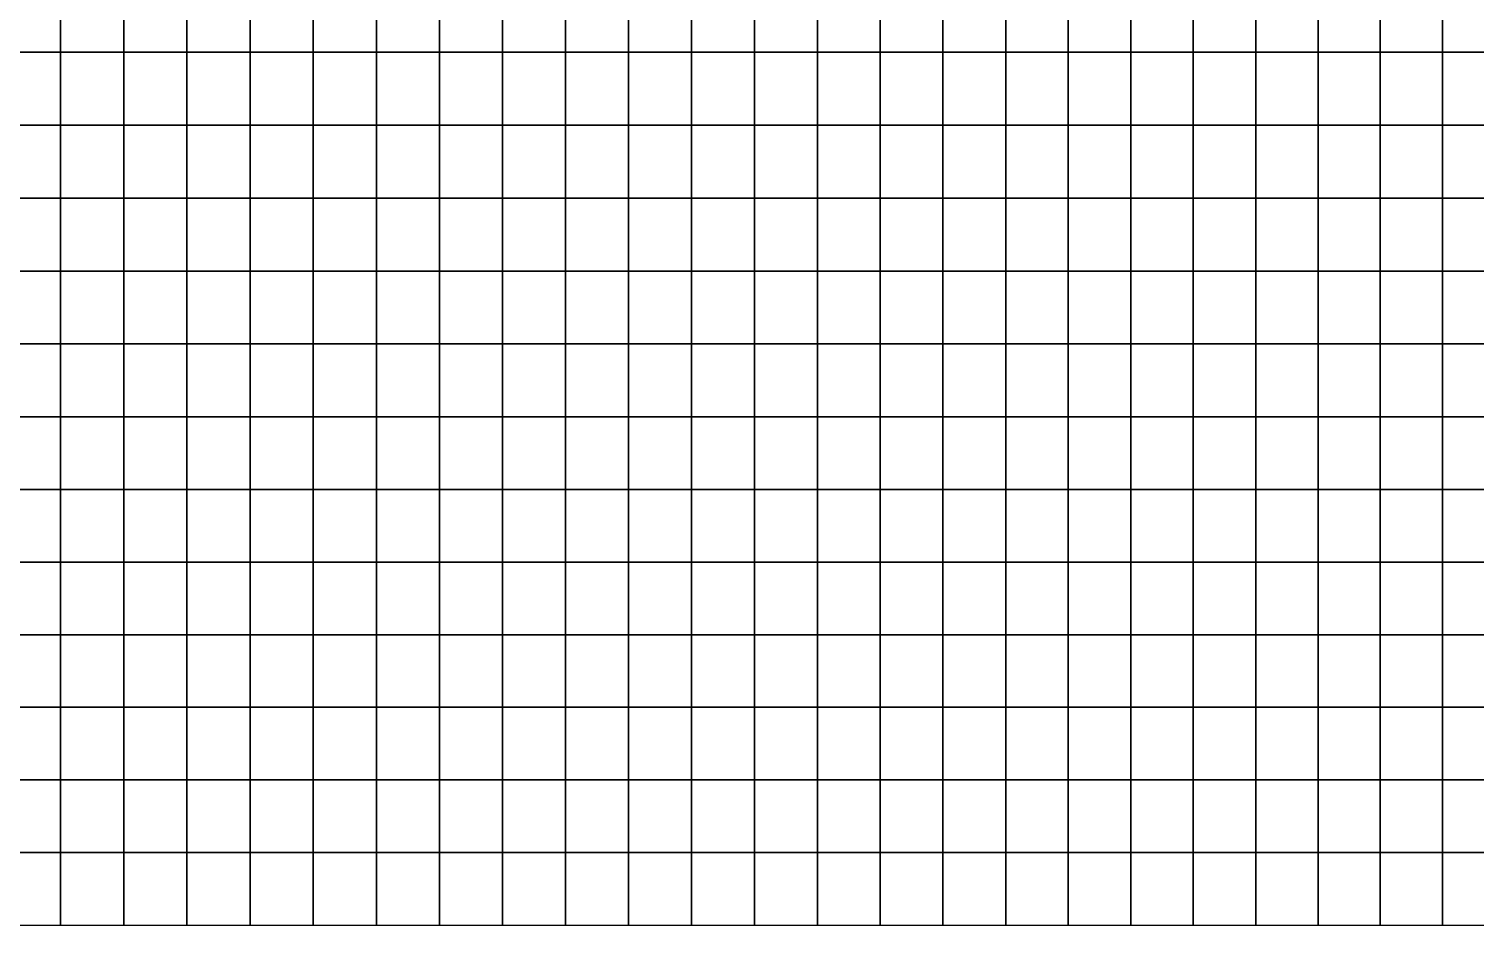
# Model space of a CAD drawing. Header units: inches. Extents: x 35.3 to 60.3, y 27 to 57.
# Drawn here: x 47.92 to 54.02, y 27.04 to 30.82 of the extents above; entities that cross this region are included whole.
import ezdxf

# ---------------------------------------------------------------- set-up
doc = ezdxf.new("R2010")
doc.units = ezdxf.units.IN
doc.header["$MEASUREMENT"] = 0
doc.layers.add('Beam', color=6, linetype='Continuous')
doc.layers.add('Shell', color=1, linetype='Continuous')

msp = doc.modelspace()

# ---------------------------------------------------------------- linework, layer by layer
at = {"layer": 'Beam'}
msp.add_line((35.2876, 27.0385, 12), (60.2876, 27.0385, 12), dxfattribs=at)
at = {"layer": 'Shell'}
for points in [[(47.7876, 31.0289, 15.482), (47.7876, 30.7205, 15.406), (48.0541, 30.7205, 15.4049), (48.0541, 31.0289, 15.4809)], [(48.0541, 31.0289, 15.4809), (48.0541, 30.7205, 15.4049), (48.3206, 30.7205, 15.4016), (48.3206, 31.0289, 15.4776)], [(48.3206, 31.0289, 15.4776), (48.3206, 30.7205, 15.4016), (48.5871, 30.7205, 15.3961), (48.5871, 31.0289, 15.4721)], [(48.5871, 31.0289, 15.4721), (48.5871, 30.7205, 15.3961), (48.8536, 30.7205, 15.3884), (48.8536, 31.0289, 15.4645)], [(48.8536, 31.0289, 15.4645), (48.8536, 30.7205, 15.3884), (49.1199, 30.7205, 15.3786), (49.1199, 31.0289, 15.4546)], [(49.1199, 31.0289, 15.4546), (49.1199, 30.7205, 15.3786), (49.3862, 30.7205, 15.3665), (49.3862, 31.0289, 15.4425)], [(49.3862, 31.0289, 15.4425), (49.3862, 30.7205, 15.3665), (49.6523, 30.7205, 15.3523), (49.6523, 31.0289, 15.4283)], [(49.6523, 31.0289, 15.4283), (49.6523, 30.7205, 15.3523), (49.9184, 30.7205, 15.3358), (49.9184, 31.0289, 15.4119)], [(50.1842, 31.0289, 15.3933), (49.9184, 31.0289, 15.4119), (49.9184, 30.7205, 15.3358), (50.1842, 30.7205, 15.3172)], [(50.45, 31.0289, 15.3724), (50.1842, 31.0289, 15.3933), (50.1842, 30.7205, 15.3172), (50.45, 30.7205, 15.2964)], [(50.7155, 31.0289, 15.3495), (50.45, 31.0289, 15.3724), (50.45, 30.7205, 15.2964), (50.7155, 30.7205, 15.2734)], [(50.9809, 31.0289, 15.3243), (50.7155, 31.0289, 15.3495), (50.7155, 30.7205, 15.2734), (50.9809, 30.7205, 15.2482)], [(51.246, 31.0289, 15.2969), (50.9809, 31.0289, 15.3243), (50.9809, 30.7205, 15.2482), (51.246, 30.7205, 15.2209)], [(51.5109, 31.0289, 15.2674), (51.246, 31.0289, 15.2969), (51.246, 30.7205, 15.2209), (51.5109, 30.7205, 15.1914)], [(51.7755, 31.0289, 15.2357), (51.5109, 31.0289, 15.2674), (51.5109, 30.7205, 15.1914), (51.7755, 30.7205, 15.1597)], [(52.0399, 31.0289, 15.2018), (51.7755, 31.0289, 15.2357), (51.7755, 30.7205, 15.1597), (52.0399, 30.7205, 15.1258)], [(52.0399, 31.0289, 15.2018), (52.0399, 30.7205, 15.1258), (52.304, 30.7205, 15.0897), (52.304, 31.0289, 15.1658)], [(52.304, 31.0289, 15.1658), (52.304, 30.7205, 15.0897), (52.5678, 30.7205, 15.0515), (52.5678, 31.0289, 15.1275)], [(52.5678, 31.0289, 15.1275), (52.5678, 30.7205, 15.0515), (52.8312, 30.7205, 15.0111), (52.8312, 31.0289, 15.0871)], [(52.8312, 31.0289, 15.0871), (52.8312, 30.7205, 15.0111), (53.0944, 30.7205, 14.9685), (53.0944, 31.0289, 15.0445)], [(53.0944, 31.0289, 15.0445), (53.0944, 30.7205, 14.9685), (53.3571, 30.7205, 14.9238), (53.3571, 31.0289, 14.9998)], [(53.3571, 31.0289, 14.9998), (53.3571, 30.7205, 14.9238), (53.6195, 30.7205, 14.8769), (53.6195, 31.0289, 14.9529)], [(53.6195, 31.0289, 14.9529), (53.6195, 30.7205, 14.8769), (53.8815, 30.7205, 14.8278), (53.8815, 31.0289, 14.9039)], [(53.8815, 31.0289, 14.9039), (53.8815, 30.7205, 14.8278), (54.1431, 30.7205, 14.7766), (54.1431, 31.0289, 14.8527)], [(47.7876, 30.7205, 15.406), (47.7876, 30.4124, 15.3283), (48.0541, 30.4124, 15.3272), (48.0541, 30.7205, 15.4049)], [(48.0541, 30.7205, 15.4049), (48.0541, 30.4124, 15.3272), (48.3206, 30.4124, 15.3239), (48.3206, 30.7205, 15.4016)], [(48.3206, 30.7205, 15.4016), (48.3206, 30.4124, 15.3239), (48.5871, 30.4124, 15.3185), (48.5871, 30.7205, 15.3961)], [(48.5871, 30.7205, 15.3961), (48.5871, 30.4124, 15.3185), (48.8536, 30.4124, 15.3108), (48.8536, 30.7205, 15.3884)], [(48.8536, 30.7205, 15.3884), (48.8536, 30.4124, 15.3108), (49.1199, 30.4124, 15.3009), (49.1199, 30.7205, 15.3786)], [(49.1199, 30.7205, 15.3786), (49.1199, 30.4124, 15.3009), (49.3862, 30.4124, 15.2889), (49.3862, 30.7205, 15.3665)], [(49.3862, 30.7205, 15.3665), (49.3862, 30.4124, 15.2889), (49.6523, 30.4124, 15.2746), (49.6523, 30.7205, 15.3523)], [(49.6523, 30.7205, 15.3523), (49.6523, 30.4124, 15.2746), (49.9184, 30.4124, 15.2582), (49.9184, 30.7205, 15.3358)], [(50.1842, 30.7205, 15.3172), (49.9184, 30.7205, 15.3358), (49.9184, 30.4124, 15.2582), (50.1842, 30.4124, 15.2396)], [(50.45, 30.7205, 15.2964), (50.1842, 30.7205, 15.3172), (50.1842, 30.4124, 15.2396), (50.45, 30.4124, 15.2188)], [(50.7155, 30.7205, 15.2734), (50.45, 30.7205, 15.2964), (50.45, 30.4124, 15.2188), (50.7155, 30.4124, 15.1958)], [(50.9809, 30.7205, 15.2482), (50.7155, 30.7205, 15.2734), (50.7155, 30.4124, 15.1958), (50.9809, 30.4124, 15.1706)], [(51.246, 30.7205, 15.2209), (50.9809, 30.7205, 15.2482), (50.9809, 30.4124, 15.1706), (51.246, 30.4124, 15.1433)], [(51.5109, 30.7205, 15.1914), (51.246, 30.7205, 15.2209), (51.246, 30.4124, 15.1433), (51.5109, 30.4124, 15.1137)], [(51.7755, 30.7205, 15.1597), (51.5109, 30.7205, 15.1914), (51.5109, 30.4124, 15.1137), (51.7755, 30.4124, 15.082)], [(52.0399, 30.7205, 15.1258), (51.7755, 30.7205, 15.1597), (51.7755, 30.4124, 15.082), (52.0399, 30.4124, 15.0481)], [(52.0399, 30.7205, 15.1258), (52.0399, 30.4124, 15.0481), (52.304, 30.4124, 15.0121), (52.304, 30.7205, 15.0897)], [(52.304, 30.7205, 15.0897), (52.304, 30.4124, 15.0121), (52.5678, 30.4124, 14.9738), (52.5678, 30.7205, 15.0515)], [(52.5678, 30.7205, 15.0515), (52.5678, 30.4124, 14.9738), (52.8312, 30.4124, 14.9334), (52.8312, 30.7205, 15.0111)], [(52.8312, 30.7205, 15.0111), (52.8312, 30.4124, 14.9334), (53.0944, 30.4124, 14.8909), (53.0944, 30.7205, 14.9685)], [(53.0944, 30.7205, 14.9685), (53.0944, 30.4124, 14.8909), (53.3571, 30.4124, 14.8461), (53.3571, 30.7205, 14.9238)], [(53.3571, 30.7205, 14.9238), (53.3571, 30.4124, 14.8461), (53.6195, 30.4124, 14.7992), (53.6195, 30.7205, 14.8769)], [(53.6195, 30.7205, 14.8769), (53.6195, 30.4124, 14.7992), (53.8815, 30.4124, 14.7502), (53.8815, 30.7205, 14.8278)], [(53.8815, 30.7205, 14.8278), (53.8815, 30.4124, 14.7502), (54.1431, 30.4124, 14.699), (54.1431, 30.7205, 14.7766)], [(47.7876, 30.4124, 15.3283), (47.7876, 30.1046, 15.2492), (48.0541, 30.1046, 15.2481), (48.0541, 30.4124, 15.3272)], [(48.0541, 30.4124, 15.3272), (48.0541, 30.1046, 15.2481), (48.3206, 30.1046, 15.2448), (48.3206, 30.4124, 15.3239)], [(48.3206, 30.4124, 15.3239), (48.3206, 30.1046, 15.2448), (48.5871, 30.1046, 15.2393), (48.5871, 30.4124, 15.3185)], [(48.5871, 30.4124, 15.3185), (48.5871, 30.1046, 15.2393), (48.8536, 30.1046, 15.2317), (48.8536, 30.4124, 15.3108)], [(48.8536, 30.4124, 15.3108), (48.8536, 30.1046, 15.2317), (49.1199, 30.1046, 15.2218), (49.1199, 30.4124, 15.3009)], [(49.1199, 30.4124, 15.3009), (49.1199, 30.1046, 15.2218), (49.3862, 30.1046, 15.2097), (49.3862, 30.4124, 15.2889)], [(49.3862, 30.4124, 15.2889), (49.3862, 30.1046, 15.2097), (49.6523, 30.1046, 15.1955), (49.6523, 30.4124, 15.2746)], [(49.6523, 30.4124, 15.2746), (49.6523, 30.1046, 15.1955), (49.9184, 30.1046, 15.1791), (49.9184, 30.4124, 15.2582)], [(50.1842, 30.4124, 15.2396), (49.9184, 30.4124, 15.2582), (49.9184, 30.1046, 15.1791), (50.1842, 30.1046, 15.1604)], [(50.45, 30.4124, 15.2188), (50.1842, 30.4124, 15.2396), (50.1842, 30.1046, 15.1604), (50.45, 30.1046, 15.1396)], [(50.7155, 30.4124, 15.1958), (50.45, 30.4124, 15.2188), (50.45, 30.1046, 15.1396), (50.7155, 30.1046, 15.1167)], [(50.9809, 30.4124, 15.1706), (50.7155, 30.4124, 15.1958), (50.7155, 30.1046, 15.1167), (50.9809, 30.1046, 15.0915)], [(51.246, 30.4124, 15.1433), (50.9809, 30.4124, 15.1706), (50.9809, 30.1046, 15.0915), (51.246, 30.1046, 15.0641)], [(51.5109, 30.4124, 15.1137), (51.246, 30.4124, 15.1433), (51.246, 30.1046, 15.0641), (51.5109, 30.1046, 15.0346)], [(51.7755, 30.4124, 15.082), (51.5109, 30.4124, 15.1137), (51.5109, 30.1046, 15.0346), (51.7755, 30.1046, 15.0029)], [(52.0399, 30.4124, 15.0481), (51.7755, 30.4124, 15.082), (51.7755, 30.1046, 15.0029), (52.0399, 30.1046, 14.969)], [(52.0399, 30.4124, 15.0481), (52.0399, 30.1046, 14.969), (52.304, 30.1046, 14.933), (52.304, 30.4124, 15.0121)], [(52.304, 30.4124, 15.0121), (52.304, 30.1046, 14.933), (52.5678, 30.1046, 14.8947), (52.5678, 30.4124, 14.9738)], [(52.5678, 30.4124, 14.9738), (52.5678, 30.1046, 14.8947), (52.8312, 30.1046, 14.8543), (52.8312, 30.4124, 14.9334)], [(52.8312, 30.4124, 14.9334), (52.8312, 30.1046, 14.8543), (53.0944, 30.1046, 14.8117), (53.0944, 30.4124, 14.8909)], [(53.0944, 30.4124, 14.8909), (53.0944, 30.1046, 14.8117), (53.3571, 30.1046, 14.767), (53.3571, 30.4124, 14.8461)], [(53.3571, 30.4124, 14.8461), (53.3571, 30.1046, 14.767), (53.6195, 30.1046, 14.7201), (53.6195, 30.4124, 14.7992)], [(53.6195, 30.4124, 14.7992), (53.6195, 30.1046, 14.7201), (53.8815, 30.1046, 14.6711), (53.8815, 30.4124, 14.7502)], [(53.8815, 30.4124, 14.7502), (53.8815, 30.1046, 14.6711), (54.1431, 30.1046, 14.6199), (54.1431, 30.4124, 14.699)], [(47.7876, 30.1046, 15.2492), (47.7876, 29.7971, 15.1688), (48.0541, 29.7971, 15.1677), (48.0541, 30.1046, 15.2481)], [(48.0541, 30.1046, 15.2481), (48.0541, 29.7971, 15.1677), (48.3206, 29.7971, 15.1644), (48.3206, 30.1046, 15.2448)], [(48.3206, 30.1046, 15.2448), (48.3206, 29.7971, 15.1644), (48.5871, 29.7971, 15.1589), (48.5871, 30.1046, 15.2393)], [(48.5871, 30.1046, 15.2393), (48.5871, 29.7971, 15.1589), (48.8536, 29.7971, 15.1512), (48.8536, 30.1046, 15.2317)], [(48.8536, 30.1046, 15.2317), (48.8536, 29.7971, 15.1512), (49.1199, 29.7971, 15.1413), (49.1199, 30.1046, 15.2218)], [(49.1199, 30.1046, 15.2218), (49.1199, 29.7971, 15.1413), (49.3862, 29.7971, 15.1293), (49.3862, 30.1046, 15.2097)], [(49.3862, 30.1046, 15.2097), (49.3862, 29.7971, 15.1293), (49.6523, 29.7971, 15.115), (49.6523, 30.1046, 15.1955)], [(49.6523, 30.1046, 15.1955), (49.6523, 29.7971, 15.115), (49.9184, 29.7971, 15.0986), (49.9184, 30.1046, 15.1791)], [(50.1842, 30.1046, 15.1604), (49.9184, 30.1046, 15.1791), (49.9184, 29.7971, 15.0986), (50.1842, 29.7971, 15.08)], [(50.45, 30.1046, 15.1396), (50.1842, 30.1046, 15.1604), (50.1842, 29.7971, 15.08), (50.45, 29.7971, 15.0592)], [(50.7155, 30.1046, 15.1167), (50.45, 30.1046, 15.1396), (50.45, 29.7971, 15.0592), (50.7155, 29.7971, 15.0362)], [(50.9809, 30.1046, 15.0915), (50.7155, 30.1046, 15.1167), (50.7155, 29.7971, 15.0362), (50.9809, 29.7971, 15.011)], [(51.246, 30.1046, 15.0641), (50.9809, 30.1046, 15.0915), (50.9809, 29.7971, 15.011), (51.246, 29.7971, 14.9837)], [(51.5109, 30.1046, 15.0346), (51.246, 30.1046, 15.0641), (51.246, 29.7971, 14.9837), (51.5109, 29.7971, 14.9542)], [(51.7755, 30.1046, 15.0029), (51.5109, 30.1046, 15.0346), (51.5109, 29.7971, 14.9542), (51.7755, 29.7971, 14.9225)], [(52.0399, 30.1046, 14.969), (51.7755, 30.1046, 15.0029), (51.7755, 29.7971, 14.9225), (52.0399, 29.7971, 14.8886)], [(52.0399, 30.1046, 14.969), (52.0399, 29.7971, 14.8886), (52.304, 29.7971, 14.8525), (52.304, 30.1046, 14.933)], [(52.304, 30.1046, 14.933), (52.304, 29.7971, 14.8525), (52.5678, 29.7971, 14.8143), (52.5678, 30.1046, 14.8947)], [(52.5678, 30.1046, 14.8947), (52.5678, 29.7971, 14.8143), (52.8312, 29.7971, 14.7739), (52.8312, 30.1046, 14.8543)], [(52.8312, 30.1046, 14.8543), (52.8312, 29.7971, 14.7739), (53.0944, 29.7971, 14.7313), (53.0944, 30.1046, 14.8117)], [(53.0944, 30.1046, 14.8117), (53.0944, 29.7971, 14.7313), (53.3571, 29.7971, 14.6866), (53.3571, 30.1046, 14.767)], [(53.3571, 30.1046, 14.767), (53.3571, 29.7971, 14.6866), (53.6195, 29.7971, 14.6397), (53.6195, 30.1046, 14.7201)], [(53.6195, 30.1046, 14.7201), (53.6195, 29.7971, 14.6397), (53.8815, 29.7971, 14.5906), (53.8815, 30.1046, 14.6711)], [(53.8815, 30.1046, 14.6711), (53.8815, 29.7971, 14.5906), (54.1431, 29.7971, 14.5394), (54.1431, 30.1046, 14.6199)], [(47.7876, 29.7971, 15.1688), (47.7876, 29.49, 15.0871), (48.0541, 29.49, 15.086), (48.0541, 29.7971, 15.1677)], [(48.0541, 29.7971, 15.1677), (48.0541, 29.49, 15.086), (48.3206, 29.49, 15.0827), (48.3206, 29.7971, 15.1644)], [(48.3206, 29.7971, 15.1644), (48.3206, 29.49, 15.0827), (48.5871, 29.49, 15.0772), (48.5871, 29.7971, 15.1589)], [(48.5871, 29.7971, 15.1589), (48.5871, 29.49, 15.0772), (48.8536, 29.49, 15.0696), (48.8536, 29.7971, 15.1512)], [(48.8536, 29.7971, 15.1512), (48.8536, 29.49, 15.0696), (49.1199, 29.49, 15.0597), (49.1199, 29.7971, 15.1413)], [(49.1199, 29.7971, 15.1413), (49.1199, 29.49, 15.0597), (49.3862, 29.49, 15.0476), (49.3862, 29.7971, 15.1293)], [(49.3862, 29.7971, 15.1293), (49.3862, 29.49, 15.0476), (49.6523, 29.49, 15.0334), (49.6523, 29.7971, 15.115)], [(49.6523, 29.7971, 15.115), (49.6523, 29.49, 15.0334), (49.9184, 29.49, 15.017), (49.9184, 29.7971, 15.0986)], [(50.1842, 29.7971, 15.08), (49.9184, 29.7971, 15.0986), (49.9184, 29.49, 15.017), (50.1842, 29.49, 14.9983)], [(50.45, 29.7971, 15.0592), (50.1842, 29.7971, 15.08), (50.1842, 29.49, 14.9983), (50.45, 29.49, 14.9775)], [(50.7155, 29.7971, 15.0362), (50.45, 29.7971, 15.0592), (50.45, 29.49, 14.9775), (50.7155, 29.49, 14.9546)], [(50.9809, 29.7971, 15.011), (50.7155, 29.7971, 15.0362), (50.7155, 29.49, 14.9546), (50.9809, 29.49, 14.9294)], [(51.246, 29.7971, 14.9837), (50.9809, 29.7971, 15.011), (50.9809, 29.49, 14.9294), (51.246, 29.49, 14.902)], [(51.5109, 29.7971, 14.9542), (51.246, 29.7971, 14.9837), (51.246, 29.49, 14.902), (51.5109, 29.49, 14.8725)], [(51.7755, 29.7971, 14.9225), (51.5109, 29.7971, 14.9542), (51.5109, 29.49, 14.8725), (51.7755, 29.49, 14.8408)], [(52.0399, 29.7971, 14.8886), (51.7755, 29.7971, 14.9225), (51.7755, 29.49, 14.8408), (52.0399, 29.49, 14.8069)], [(52.0399, 29.7971, 14.8886), (52.0399, 29.49, 14.8069), (52.304, 29.49, 14.7709), (52.304, 29.7971, 14.8525)], [(52.304, 29.7971, 14.8525), (52.304, 29.49, 14.7709), (52.5678, 29.49, 14.7326), (52.5678, 29.7971, 14.8143)], [(52.5678, 29.7971, 14.8143), (52.5678, 29.49, 14.7326), (52.8312, 29.49, 14.6922), (52.8312, 29.7971, 14.7739)], [(52.8312, 29.7971, 14.7739), (52.8312, 29.49, 14.6922), (53.0944, 29.49, 14.6496), (53.0944, 29.7971, 14.7313)], [(53.0944, 29.7971, 14.7313), (53.0944, 29.49, 14.6496), (53.3571, 29.49, 14.6049), (53.3571, 29.7971, 14.6866)], [(53.3571, 29.7971, 14.6866), (53.3571, 29.49, 14.6049), (53.6195, 29.49, 14.558), (53.6195, 29.7971, 14.6397)], [(53.6195, 29.7971, 14.6397), (53.6195, 29.49, 14.558), (53.8815, 29.49, 14.509), (53.8815, 29.7971, 14.5906)], [(53.8815, 29.7971, 14.5906), (53.8815, 29.49, 14.509), (54.1431, 29.49, 14.4578), (54.1431, 29.7971, 14.5394)], [(47.7876, 29.183, 15.0044), (48.0541, 29.183, 15.0033), (48.0541, 29.49, 15.086), (47.7876, 29.49, 15.0871)], [(48.0541, 29.183, 15.0033), (48.3206, 29.183, 15), (48.3206, 29.49, 15.0827), (48.0541, 29.49, 15.086)], [(48.3206, 29.183, 15), (48.5871, 29.183, 14.9945), (48.5871, 29.49, 15.0772), (48.3206, 29.49, 15.0827)], [(48.5871, 29.183, 14.9945), (48.8536, 29.183, 14.9868), (48.8536, 29.49, 15.0696), (48.5871, 29.49, 15.0772)], [(48.8536, 29.183, 14.9868), (49.1199, 29.183, 14.977), (49.1199, 29.49, 15.0597), (48.8536, 29.49, 15.0696)], [(49.1199, 29.183, 14.977), (49.3862, 29.183, 14.9649), (49.3862, 29.49, 15.0476), (49.1199, 29.49, 15.0597)], [(49.3862, 29.183, 14.9649), (49.6523, 29.183, 14.9507), (49.6523, 29.49, 15.0334), (49.3862, 29.49, 15.0476)], [(49.6523, 29.183, 14.9507), (49.9184, 29.183, 14.9342), (49.9184, 29.49, 15.017), (49.6523, 29.49, 15.0334)], [(50.1842, 29.183, 14.9156), (50.1842, 29.49, 14.9983), (49.9184, 29.49, 15.017), (49.9184, 29.183, 14.9342)], [(50.45, 29.183, 14.8948), (50.45, 29.49, 14.9775), (50.1842, 29.49, 14.9983), (50.1842, 29.183, 14.9156)], [(50.7155, 29.183, 14.8718), (50.7155, 29.49, 14.9546), (50.45, 29.49, 14.9775), (50.45, 29.183, 14.8948)], [(50.9809, 29.183, 14.8467), (50.9809, 29.49, 14.9294), (50.7155, 29.49, 14.9546), (50.7155, 29.183, 14.8718)], [(51.246, 29.183, 14.8193), (51.246, 29.49, 14.902), (50.9809, 29.49, 14.9294), (50.9809, 29.183, 14.8467)], [(51.5109, 29.183, 14.7898), (51.5109, 29.49, 14.8725), (51.246, 29.49, 14.902), (51.246, 29.183, 14.8193)], [(51.7755, 29.183, 14.7581), (51.7755, 29.49, 14.8408), (51.5109, 29.49, 14.8725), (51.5109, 29.183, 14.7898)], [(52.0399, 29.183, 14.7242), (52.0399, 29.49, 14.8069), (51.7755, 29.49, 14.8408), (51.7755, 29.183, 14.7581)], [(52.0399, 29.183, 14.7242), (52.304, 29.183, 14.6881), (52.304, 29.49, 14.7709), (52.0399, 29.49, 14.8069)], [(52.304, 29.183, 14.6881), (52.5678, 29.183, 14.6499), (52.5678, 29.49, 14.7326), (52.304, 29.49, 14.7709)], [(52.5678, 29.183, 14.6499), (52.8312, 29.183, 14.6095), (52.8312, 29.49, 14.6922), (52.5678, 29.49, 14.7326)], [(52.8312, 29.183, 14.6095), (53.0944, 29.183, 14.5669), (53.0944, 29.49, 14.6496), (52.8312, 29.49, 14.6922)], [(53.0944, 29.183, 14.5669), (53.3571, 29.183, 14.5222), (53.3571, 29.49, 14.6049), (53.0944, 29.49, 14.6496)], [(53.3571, 29.183, 14.5222), (53.6195, 29.183, 14.4753), (53.6195, 29.49, 14.558), (53.3571, 29.49, 14.6049)], [(53.6195, 29.183, 14.4753), (53.8815, 29.183, 14.4263), (53.8815, 29.49, 14.509), (53.6195, 29.49, 14.558)], [(53.8815, 29.183, 14.4263), (54.1431, 29.183, 14.3751), (54.1431, 29.49, 14.4578), (53.8815, 29.49, 14.509)], [(47.7876, 28.8762, 14.9207), (48.0541, 28.8762, 14.9196), (48.0541, 29.183, 15.0033), (47.7876, 29.183, 15.0044)], [(48.0541, 28.8762, 14.9196), (48.3206, 28.8762, 14.9164), (48.3206, 29.183, 15), (48.0541, 29.183, 15.0033)], [(48.3206, 28.8762, 14.9164), (48.5871, 28.8762, 14.9109), (48.5871, 29.183, 14.9945), (48.3206, 29.183, 15)], [(48.5871, 28.8762, 14.9109), (48.8536, 28.8762, 14.9032), (48.8536, 29.183, 14.9868), (48.5871, 29.183, 14.9945)], [(48.8536, 28.8762, 14.9032), (49.1199, 28.8762, 14.8933), (49.1199, 29.183, 14.977), (48.8536, 29.183, 14.9868)], [(49.1199, 28.8762, 14.8933), (49.3862, 28.8762, 14.8813), (49.3862, 29.183, 14.9649), (49.1199, 29.183, 14.977)], [(49.3862, 28.8762, 14.8813), (49.6523, 28.8762, 14.867), (49.6523, 29.183, 14.9507), (49.3862, 29.183, 14.9649)], [(49.6523, 28.8762, 14.867), (49.9184, 28.8762, 14.8506), (49.9184, 29.183, 14.9342), (49.6523, 29.183, 14.9507)], [(50.1842, 28.8762, 14.832), (50.1842, 29.183, 14.9156), (49.9184, 29.183, 14.9342), (49.9184, 28.8762, 14.8506)], [(50.45, 28.8762, 14.8112), (50.45, 29.183, 14.8948), (50.1842, 29.183, 14.9156), (50.1842, 28.8762, 14.832)], [(50.7155, 28.8762, 14.7882), (50.7155, 29.183, 14.8718), (50.45, 29.183, 14.8948), (50.45, 28.8762, 14.8112)], [(50.9809, 28.8762, 14.763), (50.9809, 29.183, 14.8467), (50.7155, 29.183, 14.8718), (50.7155, 28.8762, 14.7882)], [(51.246, 28.8762, 14.7357), (51.246, 29.183, 14.8193), (50.9809, 29.183, 14.8467), (50.9809, 28.8762, 14.763)], [(51.5109, 28.8762, 14.7061), (51.5109, 29.183, 14.7898), (51.246, 29.183, 14.8193), (51.246, 28.8762, 14.7357)], [(51.7755, 28.8762, 14.6744), (51.7755, 29.183, 14.7581), (51.5109, 29.183, 14.7898), (51.5109, 28.8762, 14.7061)], [(52.0399, 28.8762, 14.6405), (52.0399, 29.183, 14.7242), (51.7755, 29.183, 14.7581), (51.7755, 28.8762, 14.6744)], [(52.0399, 28.8762, 14.6405), (52.304, 28.8762, 14.6045), (52.304, 29.183, 14.6881), (52.0399, 29.183, 14.7242)], [(52.304, 28.8762, 14.6045), (52.5678, 28.8762, 14.5662), (52.5678, 29.183, 14.6499), (52.304, 29.183, 14.6881)], [(52.5678, 28.8762, 14.5662), (52.8312, 28.8762, 14.5258), (52.8312, 29.183, 14.6095), (52.5678, 29.183, 14.6499)], [(52.8312, 28.8762, 14.5258), (53.0944, 28.8762, 14.4833), (53.0944, 29.183, 14.5669), (52.8312, 29.183, 14.6095)], [(53.0944, 28.8762, 14.4833), (53.3571, 28.8762, 14.4385), (53.3571, 29.183, 14.5222), (53.0944, 29.183, 14.5669)], [(53.3571, 28.8762, 14.4385), (53.6195, 28.8762, 14.3916), (53.6195, 29.183, 14.4753), (53.3571, 29.183, 14.5222)], [(53.6195, 28.8762, 14.3916), (53.8815, 28.8762, 14.3426), (53.8815, 29.183, 14.4263), (53.6195, 29.183, 14.4753)], [(53.8815, 28.8762, 14.3426), (54.1431, 28.8762, 14.2914), (54.1431, 29.183, 14.3751), (53.8815, 29.183, 14.4263)], [(47.7876, 28.5697, 14.8363), (48.0541, 28.5697, 14.8352), (48.0541, 28.8762, 14.9196), (47.7876, 28.8762, 14.9207)], [(48.0541, 28.5697, 14.8352), (48.3206, 28.5697, 14.8319), (48.3206, 28.8762, 14.9164), (48.0541, 28.8762, 14.9196)], [(48.3206, 28.5697, 14.8319), (48.5871, 28.5697, 14.8264), (48.5871, 28.8762, 14.9109), (48.3206, 28.8762, 14.9164)], [(48.5871, 28.5697, 14.8264), (48.8536, 28.5697, 14.8187), (48.8536, 28.8762, 14.9032), (48.5871, 28.8762, 14.9109)], [(48.8536, 28.5697, 14.8187), (49.1199, 28.5697, 14.8089), (49.1199, 28.8762, 14.8933), (48.8536, 28.8762, 14.9032)], [(49.1199, 28.5697, 14.8089), (49.3862, 28.5697, 14.7968), (49.3862, 28.8762, 14.8813), (49.1199, 28.8762, 14.8933)], [(49.3862, 28.5697, 14.7968), (49.6523, 28.5697, 14.7826), (49.6523, 28.8762, 14.867), (49.3862, 28.8762, 14.8813)], [(49.6523, 28.5697, 14.7826), (49.9184, 28.5697, 14.7661), (49.9184, 28.8762, 14.8506), (49.6523, 28.8762, 14.867)], [(50.1842, 28.5697, 14.7475), (50.1842, 28.8762, 14.832), (49.9184, 28.8762, 14.8506), (49.9184, 28.5697, 14.7661)], [(50.45, 28.5697, 14.7267), (50.45, 28.8762, 14.8112), (50.1842, 28.8762, 14.832), (50.1842, 28.5697, 14.7475)], [(50.7155, 28.5697, 14.7037), (50.7155, 28.8762, 14.7882), (50.45, 28.8762, 14.8112), (50.45, 28.5697, 14.7267)], [(50.9809, 28.5697, 14.6786), (50.9809, 28.8762, 14.763), (50.7155, 28.8762, 14.7882), (50.7155, 28.5697, 14.7037)], [(51.246, 28.5697, 14.6512), (51.246, 28.8762, 14.7357), (50.9809, 28.8762, 14.763), (50.9809, 28.5697, 14.6786)], [(51.5109, 28.5697, 14.6217), (51.5109, 28.8762, 14.7061), (51.246, 28.8762, 14.7357), (51.246, 28.5697, 14.6512)], [(51.7755, 28.5697, 14.59), (51.7755, 28.8762, 14.6744), (51.5109, 28.8762, 14.7061), (51.5109, 28.5697, 14.6217)], [(52.0399, 28.5697, 14.5561), (52.0399, 28.8762, 14.6405), (51.7755, 28.8762, 14.6744), (51.7755, 28.5697, 14.59)], [(52.0399, 28.5697, 14.5561), (52.304, 28.5697, 14.52), (52.304, 28.8762, 14.6045), (52.0399, 28.8762, 14.6405)], [(52.304, 28.5697, 14.52), (52.5678, 28.5697, 14.4818), (52.5678, 28.8762, 14.5662), (52.304, 28.8762, 14.6045)], [(52.5678, 28.5697, 14.4818), (52.8312, 28.5697, 14.4414), (52.8312, 28.8762, 14.5258), (52.5678, 28.8762, 14.5662)], [(52.8312, 28.5697, 14.4414), (53.0944, 28.5697, 14.3988), (53.0944, 28.8762, 14.4833), (52.8312, 28.8762, 14.5258)], [(53.0944, 28.5697, 14.3988), (53.3571, 28.5697, 14.3541), (53.3571, 28.8762, 14.4385), (53.0944, 28.8762, 14.4833)], [(53.3571, 28.5697, 14.3541), (53.6195, 28.5697, 14.3072), (53.6195, 28.8762, 14.3916), (53.3571, 28.8762, 14.4385)], [(53.6195, 28.5697, 14.3072), (53.8815, 28.5697, 14.2582), (53.8815, 28.8762, 14.3426), (53.6195, 28.8762, 14.3916)], [(53.8815, 28.5697, 14.2582), (54.1431, 28.5697, 14.207), (54.1431, 28.8762, 14.2914), (53.8815, 28.8762, 14.3426)], [(47.7876, 28.2633, 14.7512), (48.0541, 28.2633, 14.7501), (48.0541, 28.5697, 14.8352), (47.7876, 28.5697, 14.8363)], [(48.0541, 28.2633, 14.7501), (48.3206, 28.2633, 14.7468), (48.3206, 28.5697, 14.8319), (48.0541, 28.5697, 14.8352)], [(48.3206, 28.2633, 14.7468), (48.5871, 28.2633, 14.7413), (48.5871, 28.5697, 14.8264), (48.3206, 28.5697, 14.8319)], [(48.5871, 28.2633, 14.7413), (48.8536, 28.2633, 14.7336), (48.8536, 28.5697, 14.8187), (48.5871, 28.5697, 14.8264)], [(48.8536, 28.2633, 14.7336), (49.1199, 28.2633, 14.7238), (49.1199, 28.5697, 14.8089), (48.8536, 28.5697, 14.8187)], [(49.1199, 28.2633, 14.7238), (49.3862, 28.2633, 14.7117), (49.3862, 28.5697, 14.7968), (49.1199, 28.5697, 14.8089)], [(49.3862, 28.2633, 14.7117), (49.6523, 28.2633, 14.6975), (49.6523, 28.5697, 14.7826), (49.3862, 28.5697, 14.7968)], [(49.6523, 28.2633, 14.6975), (49.9184, 28.2633, 14.681), (49.9184, 28.5697, 14.7661), (49.6523, 28.5697, 14.7826)], [(50.1842, 28.2633, 14.6624), (50.1842, 28.5697, 14.7475), (49.9184, 28.5697, 14.7661), (49.9184, 28.2633, 14.681)], [(50.45, 28.2633, 14.6416), (50.45, 28.5697, 14.7267), (50.1842, 28.5697, 14.7475), (50.1842, 28.2633, 14.6624)], [(50.7155, 28.2633, 14.6186), (50.7155, 28.5697, 14.7037), (50.45, 28.5697, 14.7267), (50.45, 28.2633, 14.6416)], [(50.9809, 28.2633, 14.5934), (50.9809, 28.5697, 14.6786), (50.7155, 28.5697, 14.7037), (50.7155, 28.2633, 14.6186)], [(51.246, 28.2633, 14.5661), (51.246, 28.5697, 14.6512), (50.9809, 28.5697, 14.6786), (50.9809, 28.2633, 14.5934)], [(51.5109, 28.2633, 14.5366), (51.5109, 28.5697, 14.6217), (51.246, 28.5697, 14.6512), (51.246, 28.2633, 14.5661)], [(51.7755, 28.2633, 14.5049), (51.7755, 28.5697, 14.59), (51.5109, 28.5697, 14.6217), (51.5109, 28.2633, 14.5366)], [(52.0399, 28.2633, 14.471), (52.0399, 28.5697, 14.5561), (51.7755, 28.5697, 14.59), (51.7755, 28.2633, 14.5049)], [(52.0399, 28.2633, 14.471), (52.304, 28.2633, 14.4349), (52.304, 28.5697, 14.52), (52.0399, 28.5697, 14.5561)], [(52.304, 28.2633, 14.4349), (52.5678, 28.2633, 14.3967), (52.5678, 28.5697, 14.4818), (52.304, 28.5697, 14.52)], [(52.5678, 28.2633, 14.3967), (52.8312, 28.2633, 14.3563), (52.8312, 28.5697, 14.4414), (52.5678, 28.5697, 14.4818)], [(52.8312, 28.2633, 14.3563), (53.0944, 28.2633, 14.3137), (53.0944, 28.5697, 14.3988), (52.8312, 28.5697, 14.4414)], [(53.0944, 28.2633, 14.3137), (53.3571, 28.2633, 14.269), (53.3571, 28.5697, 14.3541), (53.0944, 28.5697, 14.3988)], [(53.3571, 28.2633, 14.269), (53.6195, 28.2633, 14.2221), (53.6195, 28.5697, 14.3072), (53.3571, 28.5697, 14.3541)], [(53.6195, 28.2633, 14.2221), (53.8815, 28.2633, 14.173), (53.8815, 28.5697, 14.2582), (53.6195, 28.5697, 14.3072)], [(53.8815, 28.2633, 14.173), (54.1431, 28.2633, 14.1218), (54.1431, 28.5697, 14.207), (53.8815, 28.5697, 14.2582)], [(47.7876, 27.957, 14.6655), (48.0541, 27.957, 14.6644), (48.0541, 28.2633, 14.7501), (47.7876, 28.2633, 14.7512)], [(48.0541, 27.957, 14.6644), (48.3206, 27.957, 14.6611), (48.3206, 28.2633, 14.7468), (48.0541, 28.2633, 14.7501)], [(48.3206, 27.957, 14.6611), (48.5871, 27.957, 14.6556), (48.5871, 28.2633, 14.7413), (48.3206, 28.2633, 14.7468)], [(48.5871, 27.957, 14.6556), (48.8536, 27.957, 14.648), (48.8536, 28.2633, 14.7336), (48.5871, 28.2633, 14.7413)], [(48.8536, 27.957, 14.648), (49.1199, 27.957, 14.6381), (49.1199, 28.2633, 14.7238), (48.8536, 28.2633, 14.7336)], [(49.1199, 27.957, 14.6381), (49.3862, 27.957, 14.626), (49.3862, 28.2633, 14.7117), (49.1199, 28.2633, 14.7238)], [(49.3862, 27.957, 14.626), (49.6523, 27.957, 14.6118), (49.6523, 28.2633, 14.6975), (49.3862, 28.2633, 14.7117)], [(49.6523, 27.957, 14.6118), (49.9184, 27.957, 14.5954), (49.9184, 28.2633, 14.681), (49.6523, 28.2633, 14.6975)], [(50.1842, 27.957, 14.5768), (50.1842, 28.2633, 14.6624), (49.9184, 28.2633, 14.681), (49.9184, 27.957, 14.5954)], [(50.45, 27.957, 14.556), (50.45, 28.2633, 14.6416), (50.1842, 28.2633, 14.6624), (50.1842, 27.957, 14.5768)], [(50.7155, 27.957, 14.533), (50.7155, 28.2633, 14.6186), (50.45, 28.2633, 14.6416), (50.45, 27.957, 14.556)], [(50.9809, 27.957, 14.5078), (50.9809, 28.2633, 14.5934), (50.7155, 28.2633, 14.6186), (50.7155, 27.957, 14.533)], [(51.246, 27.957, 14.4804), (51.246, 28.2633, 14.5661), (50.9809, 28.2633, 14.5934), (50.9809, 27.957, 14.5078)], [(51.5109, 27.957, 14.4509), (51.5109, 28.2633, 14.5366), (51.246, 28.2633, 14.5661), (51.246, 27.957, 14.4804)], [(51.7755, 27.957, 14.4192), (51.7755, 28.2633, 14.5049), (51.5109, 28.2633, 14.5366), (51.5109, 27.957, 14.4509)], [(52.0399, 27.957, 14.3853), (52.0399, 28.2633, 14.471), (51.7755, 28.2633, 14.5049), (51.7755, 27.957, 14.4192)], [(52.0399, 27.957, 14.3853), (52.304, 27.957, 14.3493), (52.304, 28.2633, 14.4349), (52.0399, 28.2633, 14.471)], [(52.304, 27.957, 14.3493), (52.5678, 27.957, 14.311), (52.5678, 28.2633, 14.3967), (52.304, 28.2633, 14.4349)], [(52.5678, 27.957, 14.311), (52.8312, 27.957, 14.2706), (52.8312, 28.2633, 14.3563), (52.5678, 28.2633, 14.3967)], [(52.8312, 27.957, 14.2706), (53.0944, 27.957, 14.228), (53.0944, 28.2633, 14.3137), (52.8312, 28.2633, 14.3563)], [(53.0944, 27.957, 14.228), (53.3571, 27.957, 14.1833), (53.3571, 28.2633, 14.269), (53.0944, 28.2633, 14.3137)], [(53.3571, 27.957, 14.1833), (53.6195, 27.957, 14.1364), (53.6195, 28.2633, 14.2221), (53.3571, 28.2633, 14.269)], [(53.6195, 27.957, 14.1364), (53.8815, 27.957, 14.0874), (53.8815, 28.2633, 14.173), (53.6195, 28.2633, 14.2221)], [(53.8815, 27.957, 14.0874), (54.1431, 27.957, 14.0362), (54.1431, 28.2633, 14.1218), (53.8815, 28.2633, 14.173)], [(47.7876, 27.6507, 14.5795), (48.0541, 27.6507, 14.5784), (48.0541, 27.957, 14.6644), (47.7876, 27.957, 14.6655)], [(48.0541, 27.6507, 14.5784), (48.3206, 27.6507, 14.5751), (48.3206, 27.957, 14.6611), (48.0541, 27.957, 14.6644)], [(48.3206, 27.6507, 14.5751), (48.5871, 27.6507, 14.5696), (48.5871, 27.957, 14.6556), (48.3206, 27.957, 14.6611)], [(48.5871, 27.6507, 14.5696), (48.8536, 27.6507, 14.5619), (48.8536, 27.957, 14.648), (48.5871, 27.957, 14.6556)], [(48.8536, 27.6507, 14.5619), (49.1199, 27.6507, 14.5521), (49.1199, 27.957, 14.6381), (48.8536, 27.957, 14.648)], [(49.1199, 27.6507, 14.5521), (49.3862, 27.6507, 14.54), (49.3862, 27.957, 14.626), (49.1199, 27.957, 14.6381)], [(49.3862, 27.6507, 14.54), (49.6523, 27.6507, 14.5257), (49.6523, 27.957, 14.6118), (49.3862, 27.957, 14.626)], [(49.6523, 27.6507, 14.5257), (49.9184, 27.6507, 14.5093), (49.9184, 27.957, 14.5954), (49.6523, 27.957, 14.6118)], [(50.1842, 27.6507, 14.4907), (50.1842, 27.957, 14.5768), (49.9184, 27.957, 14.5954), (49.9184, 27.6507, 14.5093)], [(50.45, 27.6507, 14.4699), (50.45, 27.957, 14.556), (50.1842, 27.957, 14.5768), (50.1842, 27.6507, 14.4907)], [(50.7155, 27.6507, 14.4469), (50.7155, 27.957, 14.533), (50.45, 27.957, 14.556), (50.45, 27.6507, 14.4699)], [(50.9809, 27.6507, 14.4217), (50.9809, 27.957, 14.5078), (50.7155, 27.957, 14.533), (50.7155, 27.6507, 14.4469)], [(51.246, 27.6507, 14.3944), (51.246, 27.957, 14.4804), (50.9809, 27.957, 14.5078), (50.9809, 27.6507, 14.4217)], [(51.5109, 27.6507, 14.3649), (51.5109, 27.957, 14.4509), (51.246, 27.957, 14.4804), (51.246, 27.6507, 14.3944)], [(51.7755, 27.6507, 14.3332), (51.7755, 27.957, 14.4192), (51.5109, 27.957, 14.4509), (51.5109, 27.6507, 14.3649)], [(52.0399, 27.6507, 14.2993), (52.0399, 27.957, 14.3853), (51.7755, 27.957, 14.4192), (51.7755, 27.6507, 14.3332)], [(52.0399, 27.6507, 14.2993), (52.304, 27.6507, 14.2632), (52.304, 27.957, 14.3493), (52.0399, 27.957, 14.3853)], [(52.304, 27.6507, 14.2632), (52.5678, 27.6507, 14.225), (52.5678, 27.957, 14.311), (52.304, 27.957, 14.3493)], [(52.5678, 27.6507, 14.225), (52.8312, 27.6507, 14.1846), (52.8312, 27.957, 14.2706), (52.5678, 27.957, 14.311)], [(52.8312, 27.6507, 14.1846), (53.0944, 27.6507, 14.142), (53.0944, 27.957, 14.228), (52.8312, 27.957, 14.2706)], [(53.0944, 27.6507, 14.142), (53.3571, 27.6507, 14.0973), (53.3571, 27.957, 14.1833), (53.0944, 27.957, 14.228)], [(53.3571, 27.6507, 14.0973), (53.6195, 27.6507, 14.0504), (53.6195, 27.957, 14.1364), (53.3571, 27.957, 14.1833)], [(53.6195, 27.6507, 14.0504), (53.8815, 27.6507, 14.0013), (53.8815, 27.957, 14.0874), (53.6195, 27.957, 14.1364)], [(53.8815, 27.6507, 14.0013), (54.1431, 27.6507, 13.9501), (54.1431, 27.957, 14.0362), (53.8815, 27.957, 14.0874)], [(47.7876, 27.3446, 14.4932), (48.0541, 27.3446, 14.4921), (48.0541, 27.6507, 14.5784), (47.7876, 27.6507, 14.5795)], [(48.0541, 27.3446, 14.4921), (48.3206, 27.3446, 14.4888), (48.3206, 27.6507, 14.5751), (48.0541, 27.6507, 14.5784)], [(48.3206, 27.3446, 14.4888), (48.5871, 27.3446, 14.4833), (48.5871, 27.6507, 14.5696), (48.3206, 27.6507, 14.5751)], [(48.5871, 27.3446, 14.4833), (48.8536, 27.3446, 14.4756), (48.8536, 27.6507, 14.5619), (48.5871, 27.6507, 14.5696)], [(48.8536, 27.3446, 14.4756), (49.1199, 27.3446, 14.4657), (49.1199, 27.6507, 14.5521), (48.8536, 27.6507, 14.5619)], [(49.1199, 27.3446, 14.4657), (49.3862, 27.3446, 14.4537), (49.3862, 27.6507, 14.54), (49.1199, 27.6507, 14.5521)], [(49.3862, 27.3446, 14.4537), (49.6523, 27.3446, 14.4394), (49.6523, 27.6507, 14.5257), (49.3862, 27.6507, 14.54)], [(49.6523, 27.3446, 14.4394), (49.9184, 27.3446, 14.423), (49.9184, 27.6507, 14.5093), (49.6523, 27.6507, 14.5257)], [(50.1842, 27.3446, 14.4044), (50.1842, 27.6507, 14.4907), (49.9184, 27.6507, 14.5093), (49.9184, 27.3446, 14.423)], [(50.45, 27.3446, 14.3836), (50.45, 27.6507, 14.4699), (50.1842, 27.6507, 14.4907), (50.1842, 27.3446, 14.4044)], [(50.7155, 27.3446, 14.3606), (50.7155, 27.6507, 14.4469), (50.45, 27.6507, 14.4699), (50.45, 27.3446, 14.3836)], [(50.9809, 27.3446, 14.3354), (50.9809, 27.6507, 14.4217), (50.7155, 27.6507, 14.4469), (50.7155, 27.3446, 14.3606)], [(51.246, 27.3446, 14.3081), (51.246, 27.6507, 14.3944), (50.9809, 27.6507, 14.4217), (50.9809, 27.3446, 14.3354)], [(51.5109, 27.3446, 14.2785), (51.5109, 27.6507, 14.3649), (51.246, 27.6507, 14.3944), (51.246, 27.3446, 14.3081)], [(51.7755, 27.3446, 14.2468), (51.7755, 27.6507, 14.3332), (51.5109, 27.6507, 14.3649), (51.5109, 27.3446, 14.2785)], [(52.0399, 27.3446, 14.2129), (52.0399, 27.6507, 14.2993), (51.7755, 27.6507, 14.3332), (51.7755, 27.3446, 14.2468)], [(52.0399, 27.3446, 14.2129), (52.304, 27.3446, 14.1769), (52.304, 27.6507, 14.2632), (52.0399, 27.6507, 14.2993)], [(52.304, 27.3446, 14.1769), (52.5678, 27.3446, 14.1387), (52.5678, 27.6507, 14.225), (52.304, 27.6507, 14.2632)], [(52.5678, 27.3446, 14.1387), (52.8312, 27.3446, 14.0982), (52.8312, 27.6507, 14.1846), (52.5678, 27.6507, 14.225)], [(52.8312, 27.3446, 14.0982), (53.0944, 27.3446, 14.0557), (53.0944, 27.6507, 14.142), (52.8312, 27.6507, 14.1846)], [(53.0944, 27.3446, 14.0557), (53.3571, 27.3446, 14.0109), (53.3571, 27.6507, 14.0973), (53.0944, 27.6507, 14.142)], [(53.3571, 27.3446, 14.0109), (53.6195, 27.3446, 13.9641), (53.6195, 27.6507, 14.0504), (53.3571, 27.6507, 14.0973)], [(53.6195, 27.3446, 13.9641), (53.8815, 27.3446, 13.915), (53.8815, 27.6507, 14.0013), (53.6195, 27.6507, 14.0504)], [(53.8815, 27.3446, 13.915), (54.1431, 27.3446, 13.8638), (54.1431, 27.6507, 13.9501), (53.8815, 27.6507, 14.0013)], [(47.7876, 27.0385, 14.4067), (48.0541, 27.0385, 14.4056), (48.0541, 27.3446, 14.4921), (47.7876, 27.3446, 14.4932)], [(48.0541, 27.0385, 14.4056), (48.3206, 27.0385, 14.4023), (48.3206, 27.3446, 14.4888), (48.0541, 27.3446, 14.4921)], [(48.3206, 27.0385, 14.4023), (48.5871, 27.0385, 14.3968), (48.5871, 27.3446, 14.4833), (48.3206, 27.3446, 14.4888)], [(48.5871, 27.0385, 14.3968), (48.8536, 27.0385, 14.3891), (48.8536, 27.3446, 14.4756), (48.5871, 27.3446, 14.4833)], [(48.8536, 27.0385, 14.3891), (49.1199, 27.0385, 14.3793), (49.1199, 27.3446, 14.4657), (48.8536, 27.3446, 14.4756)], [(49.1199, 27.0385, 14.3793), (49.3862, 27.0385, 14.3672), (49.3862, 27.3446, 14.4537), (49.1199, 27.3446, 14.4657)], [(49.3862, 27.0385, 14.3672), (49.6523, 27.0385, 14.353), (49.6523, 27.3446, 14.4394), (49.3862, 27.3446, 14.4537)], [(49.6523, 27.0385, 14.353), (49.9184, 27.0385, 14.3365), (49.9184, 27.3446, 14.423), (49.6523, 27.3446, 14.4394)], [(50.1842, 27.0385, 14.3179), (50.1842, 27.3446, 14.4044), (49.9184, 27.3446, 14.423), (49.9184, 27.0385, 14.3365)], [(50.45, 27.0385, 14.2971), (50.45, 27.3446, 14.3836), (50.1842, 27.3446, 14.4044), (50.1842, 27.0385, 14.3179)], [(50.7155, 27.0385, 14.2741), (50.7155, 27.3446, 14.3606), (50.45, 27.3446, 14.3836), (50.45, 27.0385, 14.2971)], [(50.9809, 27.0385, 14.249), (50.9809, 27.3446, 14.3354), (50.7155, 27.3446, 14.3606), (50.7155, 27.0385, 14.2741)], [(51.246, 27.0385, 14.2216), (51.246, 27.3446, 14.3081), (50.9809, 27.3446, 14.3354), (50.9809, 27.0385, 14.249)], [(51.5109, 27.0385, 14.1921), (51.5109, 27.3446, 14.2785), (51.246, 27.3446, 14.3081), (51.246, 27.0385, 14.2216)], [(51.7755, 27.0385, 14.1604), (51.7755, 27.3446, 14.2468), (51.5109, 27.3446, 14.2785), (51.5109, 27.0385, 14.1921)], [(52.0399, 27.0385, 14.1265), (52.0399, 27.3446, 14.2129), (51.7755, 27.3446, 14.2468), (51.7755, 27.0385, 14.1604)], [(52.0399, 27.0385, 14.1265), (52.304, 27.0385, 14.0904), (52.304, 27.3446, 14.1769), (52.0399, 27.3446, 14.2129)], [(52.304, 27.0385, 14.0904), (52.5678, 27.0385, 14.0522), (52.5678, 27.3446, 14.1387), (52.304, 27.3446, 14.1769)], [(52.5678, 27.0385, 14.0522), (52.8312, 27.0385, 14.0118), (52.8312, 27.3446, 14.0982), (52.5678, 27.3446, 14.1387)], [(52.8312, 27.0385, 14.0118), (53.0944, 27.0385, 13.9692), (53.0944, 27.3446, 14.0557), (52.8312, 27.3446, 14.0982)], [(53.0944, 27.0385, 13.9692), (53.3571, 27.0385, 13.9245), (53.3571, 27.3446, 14.0109), (53.0944, 27.3446, 14.0557)], [(53.3571, 27.0385, 13.9245), (53.6195, 27.0385, 13.8776), (53.6195, 27.3446, 13.9641), (53.3571, 27.3446, 14.0109)], [(53.6195, 27.0385, 13.8776), (53.8815, 27.0385, 13.8286), (53.8815, 27.3446, 13.915), (53.6195, 27.3446, 13.9641)], [(53.8815, 27.0385, 13.8286), (54.1431, 27.0385, 13.7774), (54.1431, 27.3446, 13.8638), (53.8815, 27.3446, 13.915)]]:
    msp.add_3dface(points, dxfattribs=at)

doc.saveas('drawing.dxf')
